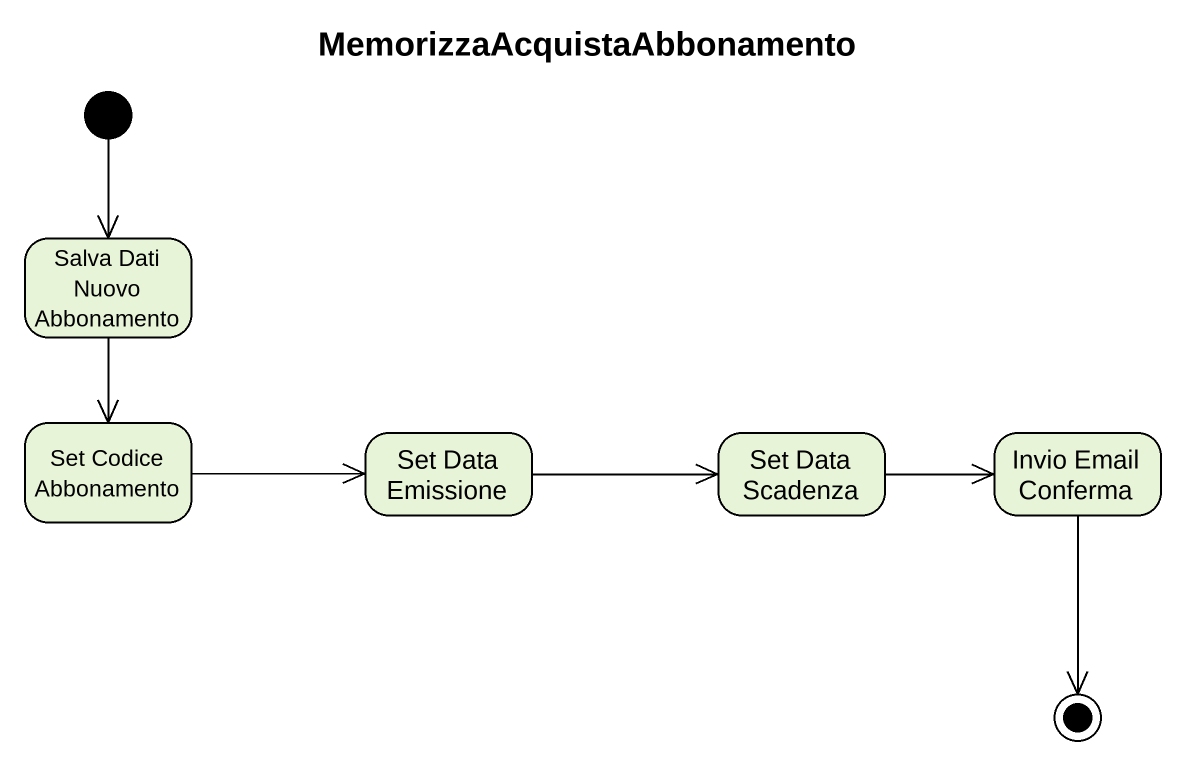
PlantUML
@startuml
title MemorizzaAcquistaAbbonamento
hide empty description
state "Salva Dati Nuovo Abbonamento" as Salva_Dati_Nuovo_Abbonamento
state "Set Codice Abbonamento" as Set_Codice_Abbonamento
state "Set Data Emissione" as Set_Data_Emissione
state "Set Data Scadenza" as Set_Data_Scadenza
state "Invio Email Conferma" as Invio_Email_Conferma
[*] --> Salva_Dati_Nuovo_Abbonamento
Salva_Dati_Nuovo_Abbonamento --> Set_Codice_Abbonamento
Set_Codice_Abbonamento -right-> Set_Data_Emissione
Set_Data_Emissione -right-> Set_Data_Scadenza
Set_Data_Scadenza -right-> Invio_Email_Conferma
Invio_Email_Conferma --> [*]
@enduml
